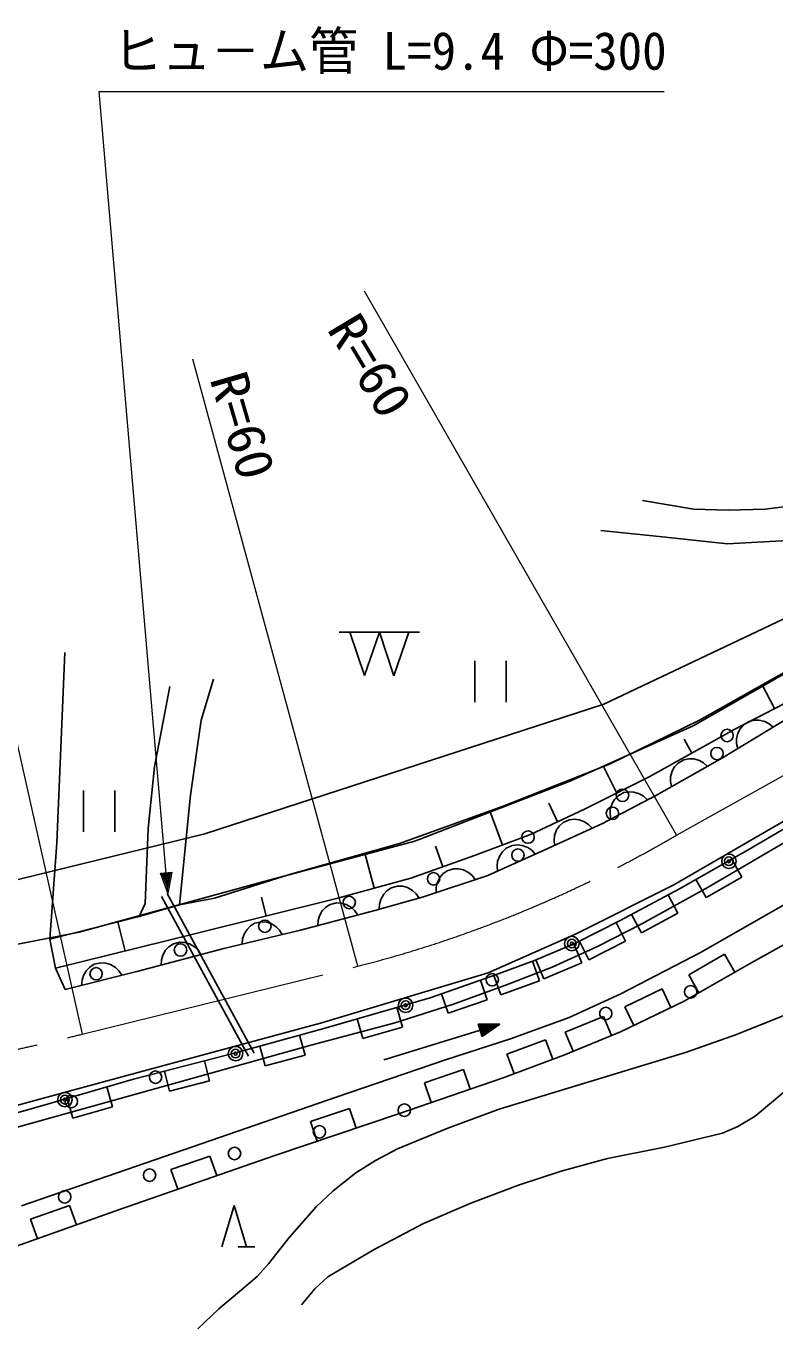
# Model space of a CAD drawing. Units: millimetres, scale not verified. Extents: x 40000 to 680000, y 20000 to 380000.
# Drawn here: x 81458 to 117715, y 263801 to 326860 of the extents above; entities that cross this region are included whole.
import ezdxf
from ezdxf.enums import TextEntityAlignment as Align

# ---------------------------------------------------------------- set-up
doc = ezdxf.new("R2010")
doc.units = ezdxf.units.MM
doc.header["$LTSCALE"] = 1000
doc.linetypes.add('CHAIN', pattern=[18.5, 12, -1.5, 3.5, -1.5])
for name, color, linetype, lineweight in [('M-BGD', 7, 'Continuous', 25), ('M-BMK', 2, 'CHAIN', 13), ('M-STR-HTXT', 7, 'Continuous', 13)]:
    doc.layers.add(name, color=color, linetype=linetype, lineweight=lineweight)
doc.styles.add('ＭＳ ゴシック', font='')
doc.styles.get('ＭＳ ゴシック').set_extended_font_data('MS Gothic')

msp = doc.modelspace()

# ---------------------------------------------------------------- linework, layer by layer
at = {"layer": 'M-BGD'}
for p, q in [((111300, 303893), (113783, 303485)), ((113783, 303485), (115457, 303426)), ((115457, 303426), (117247, 303481)), ((117247, 303481), (119441, 303767)), ((112107, 302160), (109278, 302452)), ((115410, 301803), (112107, 302160)), ((118625, 301984), (115410, 301803)), ((96614, 297526), (100501, 297520)), ((97847, 295421), (97139, 297525)), ((97847, 295421), (98562, 297523)), ((99270, 295419), (98562, 297523)), ((99270, 295419), (99985, 297521)), ((83329, 296545), (82945, 287324)), ((103189, 296136), (103189, 294136)), ((104709, 294136), (104709, 296136)), ((114063, 293268), (118907, 295997)), ((90527, 295255), (89934, 293261)), ((87677, 291009), (88421, 294888)), ((115765, 292837), (119608, 294822)), ((119608, 294822), (115765, 292837)), ((117686, 293829), (117094, 294976)), ((89934, 293261), (89412, 289640)), ((109700, 291131), (114063, 293268)), ((118365, 293371), (115175, 291439)), ((116718, 293262), (116471, 293206)), ((116951, 293263), (116718, 293262)), ((117226, 293196), (116951, 293263)), ((111626, 290515), (115765, 292837)), ((115765, 292837), (111626, 290515)), ((115925, 292642), (115858, 292367)), ((116034, 292848), (115925, 292642)), ((116198, 293041), (116034, 292848)), ((116471, 293206), (116198, 293041)), ((117432, 293087), (117226, 293196)), ((117625, 292923), (117432, 293087)), ((113696, 291676), (113323, 292341)), ((115858, 292367), (115859, 292134)), ((115859, 292134), (115915, 291887)), ((115175, 291439), (111979, 289639)), ((113304, 291349), (113025, 291192)), ((113552, 291397), (113304, 291349)), ((113786, 291391), (113552, 291397)), ((114058, 291315), (113786, 291391)), ((87378, 288017), (87677, 291009)), ((104561, 289104), (109700, 291131)), ((110061, 289734), (109420, 291020)), ((112740, 290802), (112664, 290530)), ((112855, 291005), (112740, 290802)), ((113025, 291192), (112855, 291005)), ((114261, 291199), (114058, 291315)), ((114448, 291030), (114261, 291199)), ((108496, 288954), (111626, 290515)), ((111626, 290515), (108496, 288954)), ((112664, 290530), (112657, 290296)), ((112657, 290296), (112706, 290048)), ((84234, 289861), (84234, 287861)), ((85754, 287861), (85754, 289861)), ((89412, 289640), (88888, 284320)), ((111979, 289639), (109333, 288242)), ((110122, 289609), (109947, 289426)), ((110405, 289758), (110122, 289609)), ((110655, 289799), (110405, 289758)), ((110888, 289787), (110655, 289799)), ((111158, 289703), (110888, 289787)), ((111357, 289582), (111158, 289703)), ((111540, 289407), (111357, 289582)), ((112817, 285292), (120697, 289862)), ((116412, 286984), (120800, 289569)), ((99534, 287300), (104561, 289104)), ((104526, 287223), (103908, 288870)), ((105877, 287730), (108496, 288954)), ((108496, 288954), (105877, 287730)), ((107187, 288342), (106761, 289252)), ((109743, 288956), (109730, 288723)), ((109826, 289226), (109743, 288956)), ((109947, 289426), (109826, 289226)), ((109333, 288242), (106577, 286993)), ((107463, 288317), (107277, 288145)), ((107754, 288449), (107463, 288317)), ((108006, 288475), (107754, 288449)), ((108237, 288448), (108006, 288475)), ((108502, 288349), (108237, 288448)), ((108694, 288216), (108502, 288349)), ((108866, 288031), (108694, 288216)), ((109730, 288723), (109771, 288474)), ((87225, 284395), (87378, 288017)), ((103175, 286716), (105877, 287730)), ((105877, 287730), (103175, 286716)), ((107045, 287688), (107018, 287456)), ((107144, 287953), (107045, 287688)), ((107277, 288145), (107144, 287953)), ((82945, 287324), (82604, 282664)), ((94211, 285791), (99534, 287300)), ((101634, 286167), (101276, 287171)), ((106577, 286993), (103822, 285744)), ((104707, 287067), (104521, 286896)), ((104998, 287200), (104707, 287067)), ((105250, 287226), (104998, 287200)), ((105482, 287199), (105250, 287226)), ((105746, 287100), (105482, 287199)), ((105938, 286967), (105746, 287100)), ((106110, 286781), (105938, 286967)), ((107018, 287456), (107044, 287205)), ((113095, 285103), (116412, 286984)), ((118450, 287503), (114480, 285178)), ((98319, 285133), (97855, 286824)), ((100092, 285618), (103175, 286716)), ((103175, 286716), (100092, 285618)), ((104289, 286439), (104262, 286207)), ((104389, 286704), (104289, 286439)), ((104521, 286896), (104389, 286704)), ((116117, 285667), (115623, 286537)), ((90588, 284650), (94211, 285791)), ((103822, 285744), (100698, 284715)), ((101642, 285826), (101490, 285650)), ((101845, 285977), (101642, 285826)), ((102149, 286077), (101845, 285977)), ((102402, 286076), (102149, 286077)), ((102630, 286025), (102402, 286076)), ((102882, 285898), (102630, 286025)), ((103059, 285745), (102882, 285898)), ((103210, 285542), (103059, 285745)), ((104262, 286207), (104289, 285956)), ((114377, 284680), (116117, 285667)), ((96545, 284647), (100092, 285618)), ((100092, 285618), (96545, 284647)), ((99141, 285150), (98932, 285008)), ((99449, 285236), (99141, 285150)), ((99702, 285224), (99449, 285236)), ((99927, 285163), (99702, 285224)), ((100174, 285025), (99927, 285163)), ((100343, 284864), (100174, 285025)), ((101311, 285170), (101310, 284917)), ((101362, 285397), (101311, 285170)), ((101490, 285650), (101362, 285397)), ((108090, 282928), (112817, 285292)), ((110222, 283562), (113095, 285103)), ((114480, 285178), (111270, 283405)), ((113884, 285550), (114377, 284680)), ((123222, 285260), (116483, 281472)), ((86929, 283768), (87225, 284395)), ((88022, 284737), (92235, 277011)), ((88286, 284881), (92499, 277154)), ((88888, 284320), (90588, 284650)), ((89620, 282916), (96545, 284647)), ((96545, 284647), (89620, 282916)), ((93082, 283781), (92852, 284701)), ((96486, 284429), (96176, 284347)), ((96738, 284413), (96486, 284429)), ((96962, 284348), (96738, 284413)), ((100698, 284715), (98347, 284054)), ((98633, 284591), (98572, 284366)), ((98772, 284838), (98633, 284591)), ((98932, 285008), (98772, 284838)), ((100485, 284655), (100343, 284864)), ((113012, 283924), (112540, 284805)), ((114140, 282040), (118397, 284469)), ((82604, 282664), (86929, 283768)), ((86929, 283768), (88888, 284320)), ((98347, 284054), (94746, 283098)), ((95660, 283796), (95596, 283572)), ((95802, 284041), (95660, 283796)), ((95965, 284208), (95802, 284041)), ((96176, 284347), (95965, 284208)), ((97207, 284206), (96962, 284348)), ((97374, 284044), (97207, 284206)), ((97513, 283832), (97374, 284044)), ((98572, 284366), (98560, 284114)), ((110777, 283860), (111250, 282979)), ((111250, 282979), (113012, 283924)), ((86250, 282092), (85905, 283506)), ((92159, 283141), (92010, 282901)), ((92326, 283304), (92159, 283141)), ((92541, 283438), (92326, 283304)), ((92852, 283512), (92541, 283438)), ((93104, 283489), (92852, 283512)), ((93326, 283419), (93104, 283489)), ((93567, 283270), (93326, 283419)), ((93730, 283104), (93567, 283270)), ((95596, 283572), (95580, 283320)), ((108054, 282465), (110222, 283562)), ((111270, 283405), (109128, 282308)), ((110482, 282573), (110030, 283465)), ((82604, 282664), (82881, 281269)), ((82881, 281269), (89620, 282916)), ((89620, 282916), (82881, 281269)), ((88898, 282518), (88589, 282436)), ((89150, 282503), (88898, 282518)), ((89375, 282438), (89150, 282503)), ((94746, 283098), (91035, 282217)), ((91940, 282678), (91917, 282426)), ((92010, 282901), (91940, 282678)), ((93863, 282889), (93730, 283104)), ((103835, 281037), (108090, 282928)), ((108246, 282562), (108697, 281670)), ((108697, 281670), (110482, 282573)), ((91035, 282217), (86883, 281114)), ((88073, 281885), (88008, 281661)), ((88215, 282130), (88073, 281885)), ((88377, 282297), (88215, 282130)), ((88589, 282436), (88377, 282297)), ((89619, 282296), (89375, 282438)), ((89786, 282133), (89619, 282296)), ((89925, 281922), (89786, 282133)), ((106069, 281629), (108054, 282465)), ((109128, 282308), (106935, 281316)), ((108371, 281514), (107983, 282435)), ((110259, 280028), (114140, 282040)), ((115276, 281935), (113539, 280945)), ((115772, 281067), (115276, 281935)), ((83356, 280232), (82881, 281269)), ((84547, 281314), (84382, 281149)), ((84760, 281449), (84547, 281314)), ((85071, 281527), (84760, 281449)), ((85323, 281508), (85071, 281527)), ((85546, 281440), (85323, 281508)), ((85789, 281294), (85546, 281440)), ((85954, 281129), (85789, 281294)), ((88008, 281661), (87992, 281409)), ((104006, 280872), (106069, 281629)), ((106935, 281316), (104714, 280454)), ((106321, 280656), (105976, 281595)), ((106140, 281659), (106528, 280738)), ((106528, 280738), (108371, 281514)), ((116483, 281472), (113323, 279670)), ((86883, 281114), (83356, 280232)), ((84168, 280683), (84149, 280431)), ((84236, 280906), (84168, 280683)), ((84382, 281149), (84236, 280906)), ((86089, 280916), (85954, 281129)), ((95719, 278595), (103835, 281037)), ((101023, 279834), (104006, 280872)), ((103787, 279737), (103459, 280682)), ((104099, 280906), (104443, 279967)), ((104443, 279967), (106321, 280656)), ((113539, 280945), (114034, 280076)), ((101570, 280024), (101899, 279080)), ((104714, 280454), (102155, 279514)), ((107752, 278879), (110259, 280028)), ((112247, 280261), (110446, 279391)), ((112682, 279361), (112247, 280261)), ((95878, 278345), (101023, 279834)), ((102155, 279514), (99256, 278599)), ((99689, 278407), (99411, 279367)), ((101899, 279080), (103787, 279737)), ((113323, 279670), (110241, 278181)), ((110446, 279391), (110881, 278491)), ((97490, 278811), (97768, 277851)), ((104957, 277861), (107752, 278879)), ((109416, 278924), (107565, 278166)), ((109795, 277999), (109416, 278924)), ((86342, 276073), (95719, 278595)), ((91594, 277169), (95878, 278345)), ((99256, 278599), (95312, 277555)), ((97768, 277851), (99689, 278407)), ((98784, 276820), (104395, 278547)), ((104395, 278547), (103345, 278559)), ((103345, 278559), (103534, 277947)), ((104281, 278512), (103401, 278513)), ((103401, 278513), (103554, 278016)), ((104166, 278476), (103457, 278467)), ((103457, 278467), (103575, 278085)), ((104051, 278441), (103513, 278422)), ((103513, 278422), (103595, 278154)), ((103534, 277947), (104395, 278547)), ((103554, 278016), (104281, 278512)), ((103937, 278406), (103569, 278376)), ((103569, 278376), (103616, 278223)), ((103575, 278085), (104166, 278476)), ((103595, 278154), (104051, 278441)), ((103616, 278223), (103937, 278406)), ((103784, 278359), (103625, 278331)), ((103625, 278331), (103637, 278292)), ((103637, 278292), (103784, 278359)), ((110241, 278181), (107498, 277058)), ((107565, 278166), (107944, 277241)), ((95312, 277555), (88390, 275622)), ((92771, 277493), (93036, 276528)), ((94965, 277057), (94700, 278022)), ((101718, 276816), (104957, 277861)), ((106614, 277796), (104740, 277098)), ((106963, 276859), (106614, 277796)), ((86658, 275890), (91594, 277169)), ((93036, 276528), (94965, 277057)), ((107498, 277058), (104554, 275961)), ((104740, 277098), (105089, 276161)), ((88158, 276279), (88409, 275311)), ((90345, 275813), (90094, 276781)), ((96468, 275014), (101718, 276816)), ((102639, 276358), (100748, 275705)), ((102965, 275413), (102639, 276358)), ((74996, 273000), (86342, 276073)), ((88390, 275622), (80289, 273350)), ((82165, 274584), (86658, 275890)), ((88409, 275311), (90345, 275813)), ((104554, 275961), (99486, 274211)), ((100748, 275705), (101075, 274760)), ((83451, 274958), (83730, 273997)), ((85651, 274556), (85372, 275516)), ((89521, 272611), (96468, 275014)), ((76184, 272886), (82165, 274584)), ((83730, 273997), (85651, 274556)), ((97125, 274472), (95229, 273835)), ((97444, 273525), (97125, 274472)), ((99486, 274211), (93505, 272200)), ((95229, 273835), (95548, 272887)), ((81241, 269764), (89521, 272611)), ((93505, 272200), (85983, 269588)), ((90361, 272167), (88472, 271511)), ((90689, 271222), (90361, 272167)), ((88472, 271511), (88800, 270566)), ((85983, 269588), (79924, 267421)), ((83558, 269783), (81675, 269109)), ((83895, 268841), (83558, 269783)), ((90929, 267773), (91529, 269773)), ((91529, 269773), (92129, 267773)), ((81675, 269109), (82012, 268168)), ((91729, 267773), (92529, 267773))]:
    msp.add_line(p, q, dxfattribs=at)
for points in [[(66740, 289365), (75970, 284307), (90106, 287768), (109425, 294043), (125229, 301532), (128275, 308810), (121365, 315991)], [(74942, 281235), (84028, 283006), (93032, 285474), (100283, 287414), (107830, 290327), (113751, 292983), (123497, 298555), (125577, 299634), (127801, 300612), (131020, 301877), (137505, 304140)], [(89776, 263801), (90786, 264771), (91895, 265690), (92647, 266347), (93193, 266953), (94207, 268248), (95504, 269716), (96328, 270483), (97430, 271349), (98382, 271957), (99446, 272511), (101873, 273524), (104359, 274436), (113436, 277189), (115859, 278049), (118139, 278973)], [(94797, 264961), (95437, 265739), (96061, 266324), (98305, 267639), (100703, 268910), (102990, 269886), (105296, 270752), (107368, 271435), (109611, 272052), (112360, 272602), (115177, 273283), (115913, 273601), (116750, 274103), (118144, 275262)]]:
    msp.add_lwpolyline(points, dxfattribs=at)
for centre, radius in [((115397, 292522), 300), ((114908, 291650), 300), ((110334, 289629), 300), ((109845, 288757), 300), ((105761, 287608), 300), ((105272, 286736), 300), ((115487, 286436), 350), ((115487, 286436), 210), ((115487, 286436), 70), ((101188, 285587), 300), ((97103, 284439), 300), ((93019, 283290), 300), ((107881, 282453), 350), ((107881, 282453), 210), ((107881, 282453), 70), ((88935, 282141), 300), ((84851, 280992), 300), ((104028, 280703), 300), ((113636, 280118), 300), ((99836, 279468), 350), ((99836, 279468), 210), ((99836, 279468), 70), ((109525, 279069), 300), ((91601, 277125), 350), ((91601, 277125), 210), ((91601, 277125), 70), ((87727, 275986), 300), ((83343, 274898), 350), ((83343, 274898), 210), ((83343, 274898), 70), ((83651, 274807), 300), ((99773, 274391), 300), ((95662, 273341), 300), ((91551, 272292), 300), ((87440, 271243), 300), ((83329, 270194), 300)]:
    msp.add_circle(centre, radius, dxfattribs=at)
at = {"layer": 'M-BMK'}
for p, q in [((112956, 287705), (119795, 291526)), ((84178, 278070), (97516, 281352))]:
    msp.add_line(p, q, dxfattribs=at)
for centre, radius, start, end in [((82628, 339476), 60000, 284.367, 300.362), ((59904, 375079), 100000, 275.89041, 284.04854)]:
    msp.add_arc(centre, radius, start, end, dxfattribs=at)
at = {"layer": 'M-STR-HTXT'}
for p, q in [((88324, 284890), (84994, 323697)), ((84994, 323697), (112344, 323697)), ((97825, 314046), (112956, 287705)), ((97516, 281352), (89536, 310739)), ((77480, 307891), (84178, 278070)), ((87960, 285863), (88518, 285911)), ((88324, 284890), (87960, 285863)), ((88043, 285830), (88441, 285864)), ((88300, 285169), (88043, 285830)), ((88126, 285797), (88365, 285817)), ((88286, 285329), (88126, 285797)), ((88209, 285764), (88289, 285770)), ((88266, 285568), (88209, 285764)), ((88289, 285770), (88266, 285568)), ((88365, 285817), (88286, 285329)), ((88441, 285864), (88300, 285169)), ((88518, 285911), (88324, 284890))]:
    msp.add_line(p, q, dxfattribs=at)

# ---------------------------------------------------------------- texts
at = {"layer": 'M-STR-HTXT', "style": 'ＭＳ ゴシック', "width": 0.95}
msp.add_text('ヒュ－ム管 L=9.4 Φ=300', height=1833, dxfattribs=at).set_placement((85661, 324197), align=Align.BOTTOM_LEFT)
at = {"layer": 'M-STR-HTXT', "style": 'ＭＳ ゴシック', "width": 1.05}
for rotation, p in [(301, (95517, 311918)), (286.2, (89813, 309637))]:
    msp.add_text('R=60', height=1833, rotation=rotation, dxfattribs=at).set_placement(p, align=Align.BOTTOM_LEFT)

doc.saveas('drawing.dxf')
